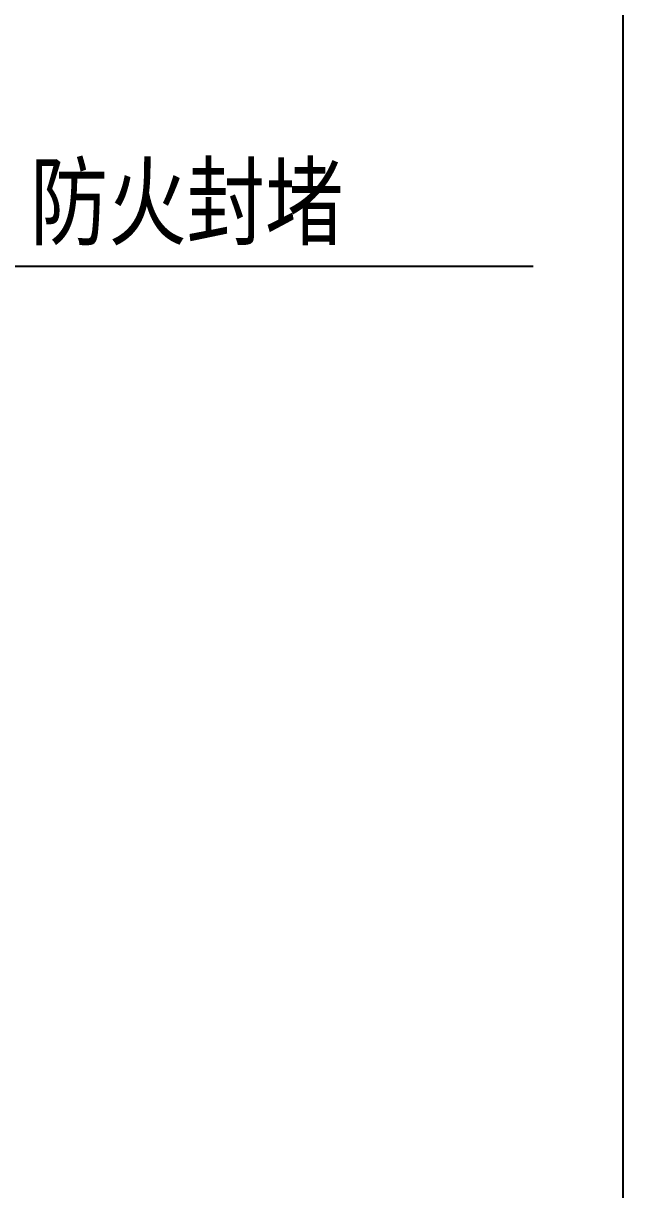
# Model space of a CAD drawing. Header units: millimetres. Extents: x 12351878 to 12381578, y 696206 to 738256.
# Drawn here: x 12367539 to 12368484, y 708835 to 710675 of the extents above; entities that cross this region are included whole.
import ezdxf

# ---------------------------------------------------------------- set-up
doc = ezdxf.new("R2010")
doc.units = ezdxf.units.MM
doc.header["$LTSCALE"] = 1000
for name, color, linetype in [('DIM_LEAD', 3, 'Continuous'), ('GZDI-J建筑-立面-后可见线', 252, 'Continuous'), ('PUB_TEXT', 7, 'Continuous'), ('SYMBOL', 7, 'Continuous')]:
    doc.layers.add(name, color=color, linetype=linetype)
doc.styles.add('宋体', font='', dxfattribs={"width": 0.65})
doc.styles.get('宋体').set_extended_font_data('SimSun')

# ---------------------------------------------------------------- blocks, each defined once
blk = doc.blocks.new('gyqs06')
at = {"layer": 'GZDI-J建筑-立面-后可见线'}
for p, q in [((5337, 4709.3, 0), (5337, 2705.9, 0)), ((5337, 2705.9, 0), (5337, 0, 0))]:
    blk.add_line(p, q, dxfattribs=at)

msp = doc.modelspace()

# ---------------------------------------------------------------- linework, layer by layer
at = {"layer": 'DIM_LEAD'}
msp.add_line((12368343.5, 710291.5), (12367518.5, 710291.5), dxfattribs=at)

# ---------------------------------------------------------------- block references
at = {"layer": 'SYMBOL'}
for p in [(12363147.5, 708972.9), (12363147.5, 705372.9)]:
    msp.add_blockref('gyqs06', p, dxfattribs=at)

# ---------------------------------------------------------------- texts
at = {"layer": 'PUB_TEXT', "style": '宋体', "width": 0.8}
msp.add_text('防火封堵', height=113.29, dxfattribs=at).set_placement((12367549.3, 710337.1))

doc.saveas('drawing.dxf')
